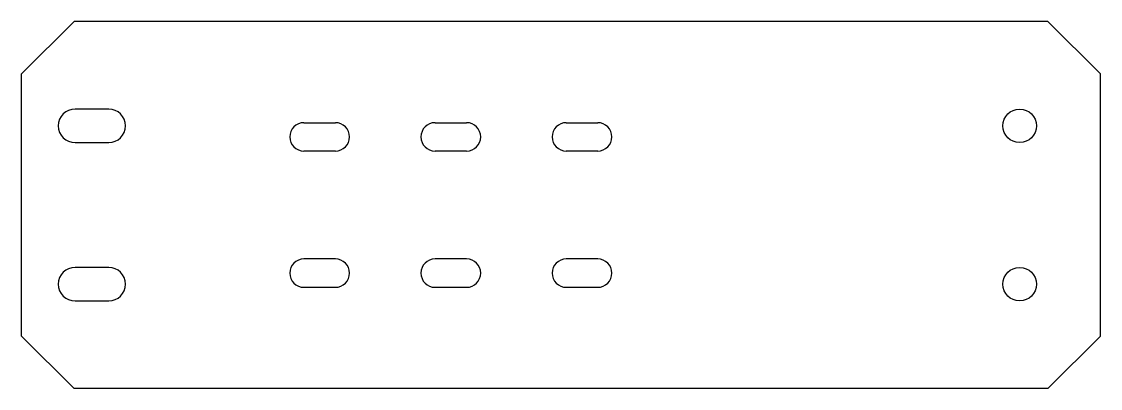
# Model space of a CAD drawing. Header units: millimetres. Extents: x -35 to 171, y -35 to 35.
import ezdxf

# ---------------------------------------------------------------- set-up
doc = ezdxf.new("R2010")
doc.units = ezdxf.units.MM

msp = doc.modelspace()

# ---------------------------------------------------------------- linework, layer by layer
at = {"color": 7, "linetype": 'Continuous', "lineweight": 25}
for p, q in [((-25, 35), (-35, 25)), ((160.6, 35), (-25, 35)), ((170.6, 25), (160.6, 35)), ((-35, -25), (-35, 25)), ((170.6, -25), (170.6, 25)), ((-18.4, 18.3), (-24.8, 18.3)), ((18.8, 15.7), (24.8, 15.7)), ((43.8, 15.7), (49.8, 15.7)), ((68.8, 15.7), (74.8, 15.7)), ((-24.8, 11.9), (-18.4, 11.9)), ((24.8, 10.3), (18.8, 10.3)), ((49.8, 10.3), (43.8, 10.3)), ((74.8, 10.3), (68.8, 10.3)), ((-18.4, -11.9), (-24.8, -11.9)), ((24.8, -10.3), (18.8, -10.3)), ((49.8, -10.3), (43.8, -10.3)), ((74.8, -10.3), (68.8, -10.3)), ((18.8, -15.7), (24.8, -15.7)), ((43.8, -15.7), (49.8, -15.7)), ((68.8, -15.7), (74.8, -15.7)), ((-24.8, -18.3), (-18.4, -18.3)), ((-35, -25), (-25, -35)), ((160.6, -35), (170.6, -25)), ((160.6, -35), (-25, -35))]:
    msp.add_line(p, q, dxfattribs=at)
for centre in [(155.2, 15.1), (155.2, -15.1)]:
    msp.add_circle(centre, 3.2, dxfattribs=at)
for centre, radius, start, end in [((-24.8, 15.1), 3.2, 90, 270), ((-18.4, 15.1), 3.2, 270, 90), ((18.8, 13), 2.7, 90, 270), ((24.8, 13), 2.7, 270, 90), ((43.8, 13), 2.7, 90, 270), ((49.8, 13), 2.7, 270, 90), ((68.8, 13), 2.7, 90, 270), ((74.8, 13), 2.7, 270, 90), ((-24.8, -15.1), 3.2, 90, 270), ((-18.4, -15.1), 3.2, 270, 90), ((18.8, -13), 2.7, 90, 270), ((24.8, -13), 2.7, 270, 90), ((43.8, -13), 2.7, 90, 270), ((49.8, -13), 2.7, 270, 90), ((68.8, -13), 2.7, 90, 270), ((74.8, -13), 2.7, 270, 90)]:
    msp.add_arc(centre, radius, start, end, dxfattribs=at)

doc.saveas('drawing.dxf')
